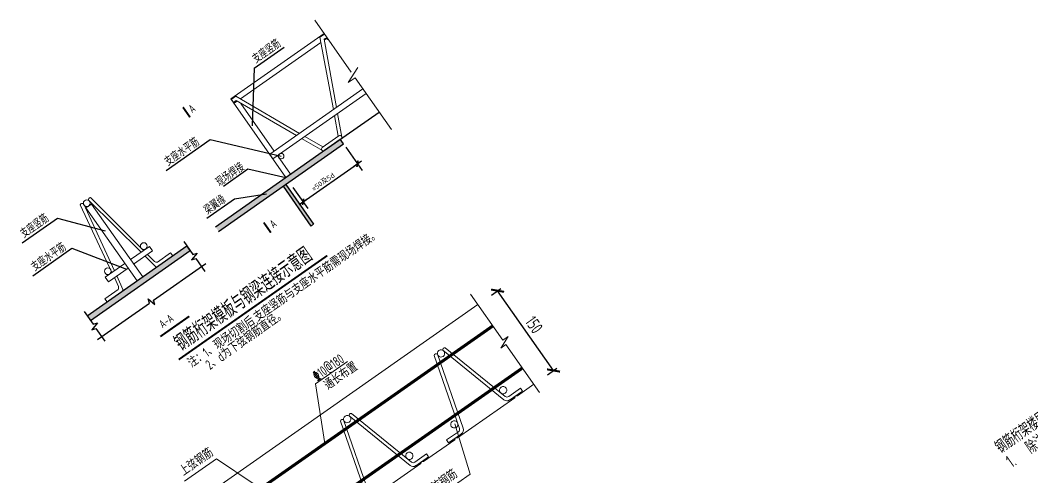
# Model space of a CAD drawing. Header units: millimetres. Extents: x 1089227 to 13101469, y 618865 to 10240562.
# Drawn here: x 2901288 to 2931932, y 4921778 to 4935627 of the extents above; entities that cross this region are included whole.
import ezdxf
from ezdxf.enums import TextEntityAlignment as Align

# ---------------------------------------------------------------- set-up
doc = ezdxf.new("R2010")
doc.units = ezdxf.units.MM
doc.header["$LTSCALE"] = 1000
doc.header["$PDMODE"] = 3
doc.header["$PDSIZE"] = 200
doc.linetypes.add('242527283031F$0$DASHED2', pattern=[0.375, 0.25, -0.125])
doc.layers.get('0').update_dxf_attribs({"linetype": 'CONTINUOUS'})
doc.layers.get('Defpoints').update_dxf_attribs({"linetype": 'CONTINUOUS'})
for name, color, linetype in [('242527283031F$0$0b-标字', 7, 'CONTINUOUS'), ('DIM', 3, 'CONTINUOUS'), ('EDGE', 3, 'CONTINUOUS'), ('LSM', 7, 'CONTINUOUS'), ('PUB_TEXT', 7, 'CONTINUOUS'), ('S-TRUSS', 4, 'CONTINUOUS'), ('TEXT', 7, 'CONTINUOUS'), ('THIN', 7, 'CONTINUOUS'), ('文字', 7, 'CONTINUOUS'), ('标注', 7, 'CONTINUOUS')]:
    doc.layers.add(name, color=color, linetype=linetype)
for name, color, linetype, lineweight in [('242527283031F$0$0b-楼承板', 36, 'CONTINUOUS', 13), ('I-steel', 2, 'CONTINUOUS', 0), ('lattice', 211, 'CONTINUOUS', 0), ('main-steel', 1, 'CONTINUOUS', 0), ('stnd', 7, 'CONTINUOUS', 0), ('极细', 6, 'CONTINUOUS', 0), ('楼承板', 7, 'CONTINUOUS', 13)]:
    doc.layers.add(name, color=color, linetype=linetype, lineweight=lineweight)
doc.styles.add('JG', font='jg.shx', dxfattribs={"width": 0.7, "bigfont": 'gbhzfs.shx'})
doc.styles.add('S-TEXT', font='tssdeng.shx', dxfattribs={"width": 0.7, "bigfont": 'tssdchn.shx'})
doc.styles.add('TSSD', font='tssdeng.shx', dxfattribs={"bigfont": 'hztxt.shx'})
doc.styles.add('TSSD_Rein', font='tssdeng.shx', dxfattribs={"width": 0.7, "bigfont": 'hztxt.shx'})
doc.dimstyles.new('Copy of NORMAl1', dxfattribs={"dimtxt": 300, "dimasz": 1, "dimexe": 250, "dimexo": 200, "dimgap": 100, "dimtad": 1, "dimdec": 0, "dimzin": 0, "dimdsep": 46, "dimtxsty": 'JG', "dimblk": '_DIMX', "dimcen": 0.09, "dimclrd": 3, "dimclre": 3, "dimadec": 4, "dimazin": 0, "dimtfac": 1, "dimtdec": 0, "dimtix": 1, "dimtmove": 2, "dimatfit": 3, "dimldrblk": '_DIMX', "dimfxl": 0, "dimtolj": 1, "dimtzin": 0, "dimarcsym": 0})
doc.dimstyles.new('S-150', dxfattribs={"dimscale": 100, "dimtxt": 3.75, "dimasz": 2, "dimexe": 1.25, "dimexo": 3, "dimgap": 1.25, "dimtad": 1, "dimdec": 0, "dimzin": 0, "dimdsep": 46, "dimtxsty": 'S-TEXT', "dimblk1": 'ARCHTICK', "dimblk2": 'ARCHTICK', "dimsah": 1, "dimcen": 0.09, "dimclrt": 7, "dimadec": 0, "dimazin": 0, "dimtfac": 1, "dimtdec": 0, "dimtix": 1, "dimtmove": 2, "dimatfit": 0, "dimfxl": 0, "dimtolj": 1, "dimtzin": 0, "dimarcsym": 0})

# ---------------------------------------------------------------- blocks, each defined once
blk = doc.blocks.new('_DIMX')
blk.add_line((-150, 0), (150, 0))
at = {"const_width": 50}
blk.add_lwpolyline([(-70, -70), (70, 70)], dxfattribs=at)
blk = doc.blocks.new('_ArchTick')
at = {"color": 0, "linetype": 'ByBlock', "const_width": 0.3}
blk.add_lwpolyline([(-0.71, -0.71), (0.71, 0.71)], dxfattribs=at)
blk = doc.blocks.new('*D2448')
at = {"layer": 'Defpoints', "color": 0, "transparency": 16777216}
for p in [(2915736, 4927440), (2915304, 4927137), (2916996, 4924721)]:
    blk.add_point(p, dxfattribs=at)
at = {"layer": 'DIM', "color": 0, "lineweight": -2, "transparency": 16777216}
for p, q in [((2915550, 4927309), (2915838, 4927511)), ((2917428, 4925024), (2915736, 4927440)), ((2917241, 4924893), (2917530, 4925096))]:
    blk.add_line(p, q, dxfattribs=at)
at = {"layer": 'DIM', "color": 0, "lineweight": -2, "transparency": 16777216, "xscale": 200, "yscale": 200, "zscale": 200}
for p, rotation in [((2915736, 4927440), 125.0053220874586), ((2917428, 4925024), 305.0053220874586)]:
    blk.add_blockref('_ArchTick', p, dxfattribs=dict(at, rotation=rotation))
at = {"layer": 'DIM', "color": 7, "transparency": 16777216, "insert": (2916838, 4926411), "char_height": 375, "attachment_point": 5, "rotation": 305.0053, "style": 'S-TEXT'}
blk.add_mtext('\\A1;150', dxfattribs=at)

msp = doc.modelspace()

# ---------------------------------------------------------------- hatches: boundary and pattern name
at = {"layer": 'I-steel'}
for points in [[(2907292.038, 4929234.515), (2907193.351, 4929375.426), (2910974.761, 4932023.72), (2911073.447, 4931882.81)], [(2909242.264, 4930600.348), (2909322.784, 4930656.74), (2910168.287, 4929449.475), (2910087.767, 4929393.083)], [(2903413.073, 4926538.62), (2903314.386, 4926679.53), (2906333.904, 4928794.238), (2906432.591, 4928653.327)]]:
    msp.add_hatch(color=256, dxfattribs=at).paths.add_polyline_path(points)

# ---------------------------------------------------------------- linework, layer by layer
at = {"layer": '242527283031F$0$0b-楼承板', "color": 0, "linetype": '242527283031F$0$DASHED2', "ltscale": 0.05, "const_width": 92.16}
for points in [[(2915591.657, 4926374.127), (2906905.145, 4920290.564)], [(2916486.587, 4925099.629), (2907798.505, 4919014.966)]]:
    msp.add_lwpolyline(points, dxfattribs=at)
at = {"layer": 'DIM', "ltscale": 1000, "const_width": 56.7}
msp.add_lwpolyline([(2910579.673, 4928502.796), (2906084.979, 4925354.956)], dxfattribs=at)
at = {"layer": 'EDGE'}
for p, q in [((2910485.931, 4931681.371), (2912150.925, 4932847.442)), ((2907193.351, 4929375.426), (2910974.761, 4932023.72)), ((2907292.038, 4929234.515), (2911073.447, 4931882.81)), ((2911073.447, 4931882.81), (2910974.761, 4932023.72)), ((2909242.264, 4930600.348), (2910087.767, 4929393.083)), ((2909322.784, 4930656.74), (2910168.287, 4929449.475)), ((2903314.386, 4926679.53), (2906333.904, 4928794.238)), ((2906432.591, 4928653.327), (2906333.904, 4928794.238)), ((2903413.073, 4926538.62), (2906432.591, 4928653.327))]:
    msp.add_line(p, q, dxfattribs=at)
at = {"layer": 'I-steel'}
msp.add_lwpolyline([(2909242.264, 4930600.348), (2909322.784, 4930656.74), (2910168.287, 4929449.475), (2910087.767, 4929393.083)], close=True, dxfattribs=at)
at = {"layer": 'lattice'}
for p, q in [((2910493.093, 4935210.26), (2910358.419, 4935115.941)), ((2910766.967, 4932922.138), (2910358.419, 4935115.941)), ((2910481.606, 4935050.616), (2910534.897, 4935087.84)), ((2910862.749, 4932989.219), (2910481.606, 4935050.616)), ((2910500.969, 4935033.557), (2910585.334, 4935092.642)), ((2910626.227, 4935020.163), (2910534.897, 4935087.84)), ((2907816.178, 4933329.294), (2907676.245, 4933231.293)), ((2909740.542, 4932203.286), (2907816.178, 4933329.294)), ((2907826.932, 4933195.447), (2907742.756, 4933136.325)), ((2909644.76, 4932136.206), (2907826.932, 4933195.447)), ((2910911.324, 4932114.31), (2910799.132, 4932742.141)), ((2911021.549, 4932091.876), (2910894.637, 4932809.027)), ((2910450.357, 4931791.473), (2909898.701, 4932111.527)), ((2910934.898, 4932130.82), (2910426.867, 4931775.022)), ((2910934.898, 4932130.82), (2910426.867, 4931775.022)), ((2910431.63, 4931681.45), (2909803.196, 4932044.641)), ((2910998.34, 4932040.234), (2910490.309, 4931684.436)), ((2910490.309, 4931684.436), (2910998.34, 4932040.234)), ((2905019.376, 4928657.699), (2903413.547, 4930258.576)), ((2904064.444, 4927988.916), (2903105.749, 4930043.011)), ((2904136.586, 4928039.441), (2903197.675, 4930076.176)), ((2904943.762, 4928604.743), (2903350.955, 4930183.526)), ((2905381.688, 4928171.244), (2905064.213, 4928485.352)), ((2905349.701, 4928328.392), (2905139.421, 4928538.023)), ((2905437.476, 4928301.444), (2905839.884, 4928583.269)), ((2905903.325, 4928492.683), (2905448.501, 4928174.149)), ((2905903.325, 4928492.683), (2905839.884, 4928583.269)), ((2904260.117, 4927569.668), (2904136.113, 4927835.36)), ((2904330.442, 4927618.92), (2904207.589, 4927885.419)), ((2904253.105, 4927471.974), (2903850.697, 4927190.15)), ((2904394.532, 4927479.893), (2904330.442, 4927618.92)), ((2903914.138, 4927099.564), (2903850.697, 4927190.15)), ((2903914.138, 4927099.564), (2904368.961, 4927418.098))]:
    msp.add_line(p, q, dxfattribs=at)
for centre, radius, start, end in [((2910966.619, 4932085.527), 55.296, 305.0053221, 125.0053221), ((2910458.588, 4931729.729), 55.296, 125.0053221, 305.0053221), ((2903421.941, 4930187.949), 71.124, 96.778109, 183.5596476), ((2903169.251, 4930010.979), 71.124, 66.4509965, 153.2325351), ((2905423.781, 4928413.26), 112.652, 228.8828995, 276.9826522), ((2905412.816, 4928225.104), 62.208, 239.9750832, 305.0053221), ((2904152.706, 4927523.068), 112.652, 333.027992, 21.1277446), ((2904333.276, 4927469.052), 62.208, 305.0053221, 10.0355609)]:
    msp.add_arc(centre, radius, start, end, dxfattribs=at)
at = {"layer": 'main-steel'}
for p, q in [((2907663.791, 4933249.075), (2910483.552, 4935223.884)), ((2907953.107, 4933249.172), (2910388.438, 4934954.746)), ((2910486.619, 4935023.507), (2910578.714, 4935088.005)), ((2911658.357, 4933546.42), (2908838.596, 4931571.612)), ((2911753.519, 4933410.542), (2908933.758, 4931435.733)), ((2909329.123, 4930871.205), (2907663.791, 4933249.075)), ((2909329.123, 4930871.205), (2907663.791, 4933249.075)), ((2907758.953, 4933113.197), (2907663.791, 4933249.075)), ((2907758.953, 4933113.197), (2907853.931, 4933179.715)), ((2908974.474, 4931666.774), (2907966.386, 4933106.189)), ((2908974.474, 4931666.774), (2907966.386, 4933106.189)), ((2908933.758, 4931435.733), (2908838.596, 4931571.612)), ((2909465.002, 4930966.367), (2909069.636, 4931530.895)), ((2909465.002, 4930966.367), (2909069.636, 4931530.895)), ((2903362.352, 4930004.146), (2903277.766, 4929944.906)), ((2903277.766, 4929944.906), (2904824.145, 4927736.884)), ((2903362.352, 4930004.146), (2903446.938, 4930063.385)), ((2903446.938, 4930063.385), (2904993.317, 4927855.363))]:
    msp.add_line(p, q, dxfattribs=at)
for points in [[(2904624.893, 4928381.424), (2905197.544, 4928782.478), (2905293.281, 4928645.779), (2904720.63, 4928244.725)], [(2904551.458, 4928126.246), (2903957.344, 4927710.161), (2903861.607, 4927846.86), (2904455.721, 4928262.945)]]:
    msp.add_lwpolyline(points, dxfattribs=at)
for centre in [(2903302.876, 4930089.07), (2905028.065, 4928789.873), (2903938.656, 4928029.486)]:
    msp.add_circle(centre, 103.68, dxfattribs=at)
at = {"layer": 'S-TRUSS', "const_width": 57.6}
for points in [[(2906212.57, 4932995.303), (2906427.689, 4932688.141)], [(2908657.817, 4929503.818), (2908872.936, 4929196.656)]]:
    msp.add_lwpolyline(points, dxfattribs=at)
at = {"layer": 'stnd'}
msp.add_circle((2909184.19, 4931514.939), 82.944, dxfattribs=at)
at = {"layer": 'TEXT', "color": 3}
for p, q in [((2908370.041, 4934179.172), (2909280.657, 4934816.919)), ((2908370.041, 4934179.172), (2908302.23, 4932431.108)), ((2905701.253, 4931078.816), (2907040.588, 4932016.813)), ((2907040.588, 4932016.813), (2909184.19, 4931514.939)), ((2907440.991, 4930607.327), (2908180.499, 4931125.239)), ((2908180.499, 4931125.239), (2909329.123, 4930871.205)), ((2907767.972, 4930216.528), (2908740.572, 4930375.456)), ((2906939.928, 4929636.611), (2907767.972, 4930216.528)), ((2902411.24, 4929636.085), (2903857.775, 4929247.154))]:
    msp.add_line(p, q, dxfattribs=at)
at = {"layer": 'TEXT'}
for p, q in [((2901348.073, 4928891.5), (2902411.24, 4929636.085)), ((2901668.494, 4927894.918), (2902851.976, 4928723.765)), ((2902851.976, 4928723.765), (2904500.139, 4928090.305))]:
    msp.add_line(p, q, dxfattribs=at)
at = {"layer": 'THIN'}
for points in [[(2906241.386, 4928926.342), (2906513.819, 4928537.344), (2906640.745, 4928577.012), (2906472.803, 4928375.009), (2906599.729, 4928414.676), (2906872.162, 4928025.679)], [(2903621.242, 4925960.236), (2905201.771, 4927067.153), (2905162.104, 4927194.079), (2905364.107, 4927026.137), (2905324.44, 4927153.063), (2906904.969, 4928259.98)], [(2903221.868, 4926811.635), (2903494.301, 4926422.637), (2903621.226, 4926462.304), (2903453.285, 4926260.302), (2903580.211, 4926299.969), (2903852.644, 4925910.971)]]:
    msp.add_lwpolyline(points, dxfattribs=at)
at = {"layer": '极细'}
for p, q in [((2910201.279, 4935626.932), (2911304.109, 4934052.239)), ((2911509.951, 4934196.4), (2911212.03, 4933738.564)), ((2911212.03, 4933738.564), (2911423.237, 4933886.482)), ((2911423.237, 4933886.482), (2912521.089, 4932318.898))]:
    msp.add_line(p, q, dxfattribs=at)
at = {"layer": '标注', "const_width": 57.6}
msp.add_lwpolyline([(2906403.696, 4926665.472), (2905527.287, 4926051.682)], dxfattribs=at)
at = {"layer": '楼承板'}
for p, q in [((2914919.657, 4927336.994), (2915897.811, 4925940.322)), ((2906452.013, 4920937.576), (2915140.095, 4927022.239)), ((2916052.82, 4926048.883), (2915828.471, 4925704.11)), ((2915897.811, 4925940.322), (2916052.82, 4926048.883)), ((2915923.129, 4924140.496), (2914082.626, 4925634.851)), ((2915966.394, 4924236.102), (2914146.867, 4925713.274)), ((2915828.471, 4925704.11), (2915985.983, 4925814.423)), ((2915985.983, 4925814.423), (2917006.304, 4924357.543)), ((2914584.459, 4923268.269), (2913818.274, 4925483.146)), ((2914689.095, 4923276.245), (2913913.934, 4925516.707)), ((2910219.837, 4924621.522), (2911189.685, 4925300.751)), ((2910219.837, 4924621.522), (2910511.187, 4922816.041)), ((2916426.562, 4924484.659), (2916072.726, 4924237.054)), ((2916484.716, 4924401.622), (2916095.967, 4924129.364)), ((2916335.766, 4924259.177), (2916831.865, 4924606.618)), ((2916484.716, 4924401.622), (2916426.562, 4924484.659)), ((2914519.643, 4922987.263), (2916252.628, 4924200.952)), ((2916276.281, 4924255.646), (2916252.628, 4924200.952)), ((2916276.281, 4924255.646), (2916335.766, 4924259.177)), ((2911746.105, 4921280.439), (2910979.92, 4923495.316)), ((2911850.741, 4921288.415), (2911075.579, 4923528.877)), ((2913084.775, 4922152.666), (2911244.272, 4923647.021)), ((2913128.04, 4922248.272), (2911308.512, 4923725.444)), ((2914900.973, 4921887.066), (2914442.301, 4923405.655)), ((2913497.411, 4922271.348), (2914436.505, 4922929.038)), ((2914193.569, 4922920.792), (2914547.215, 4923168.668)), ((2914251.724, 4922837.755), (2914193.569, 4922920.792)), ((2914251.724, 4922837.755), (2914640.473, 4923110.014)), ((2914460.159, 4922983.731), (2914436.505, 4922929.038)), ((2914460.159, 4922983.731), (2914519.643, 4922987.263)), ((2906264.234, 4921670.902), (2907232.341, 4922348.912)), ((2907232.341, 4922348.912), (2908363.972, 4921579.022)), ((2913588.207, 4922496.829), (2913234.372, 4922249.224)), ((2913646.362, 4922413.792), (2913257.613, 4922141.534)), ((2913437.927, 4922267.816), (2913414.274, 4922213.122)), ((2913437.927, 4922267.816), (2913497.411, 4922271.348)), ((2913646.362, 4922413.792), (2913588.207, 4922496.829)), ((2913414.274, 4922213.122), (2911681.548, 4920999.615)), ((2913651.023, 4921011.669), (2914900.973, 4921887.066))]:
    msp.add_line(p, q, dxfattribs=at)
for centre, major_axis, ratio, start_param, end_param in [((2914022.146, 4925541.702), (-92.995, -59.855), 0.999999999, 3.180663586, 9.463848893), ((2914133.223, 4925658.927), (9.725, 55.183), 1, 6.211668466, 8.472564797), ((2913874.011, 4925477.389), (-55.183, 9.725), 1, 4.093805818, 6.354702148), ((2911035.657, 4923489.559), (-55.183, 9.725), 1, 4.093805818, 6.354702148), ((2911183.792, 4923553.872), (-90.845, -63.069), 0.999999999, 3.145694459, 9.428879766), ((2911294.869, 4923671.097), (9.725, 55.183), 1, 6.211668466, 8.472564797), ((2914424.307, 4923393.053), (-92.995, -59.855), 0.999999999, 3.180663586, 9.463848893), ((2914490.205, 4923246.749), (-95.212, 16.779), 1, 2.375900479, 3.540505541), ((2914557.044, 4923224.643), (-139.623, 24.606), 1, 2.338005386, 3.68856247), ((2913065.52, 4922441.432), (-90.845, -63.069), 0.999999999, 3.145694459, 9.428879766), ((2913178.41, 4922259.121), (-139.623, 24.606), 1, 1.02382651, 2.374383594), ((2913180.483, 4922329.491), (-95.212, 16.779), 1, 1.171883439, 2.336488502)]:
    msp.add_ellipse(centre, major_axis=major_axis, ratio=ratio, start_param=start_param, end_param=end_param, dxfattribs=at)
at = {"layer": '楼承板', "extrusion": (0, 0, -1)}
for centre, major_axis, ratio, start_param, end_param in [((2915903.875, 4924429.262), (88.039, 66.931), 0.999999999, 3.180663586, 9.463848893), ((2916016.764, 4924246.951), (24.606, 139.623), 1, 2.338005386, 3.68856247), ((2916018.837, 4924317.321), (16.779, 95.212), 1, 2.375900479, 3.540505541)]:
    msp.add_ellipse(centre, major_axis=major_axis, ratio=ratio, start_param=start_param, end_param=end_param, dxfattribs=at)

# ---------------------------------------------------------------- texts
at = {"layer": '242527283031F$0$0b-标字', "style": 'TSSD', "width": 0.7}
msp.add_text('钢筋桁架模板与钢梁连接示意图', height=500, rotation=35.0053221, dxfattribs=at).set_placement((2906170.036, 4925580.194))
at = {"layer": 'LSM', "color": 7, "style": 'TSSD', "width": 0.7}
for s, p in [('注：1、现场切割后,支座竖筋与支座水平筋需现场焊接。', (2906485.631, 4925090.587)), ('2、d为下弦钢筋直径。', (2907030.616, 4925036.287))]:
    msp.add_text(s, height=300, rotation=35.0053221, dxfattribs=at).set_placement(p)
at = {"layer": 'PUB_TEXT', "style": 'TSSD_Rein', "width": 0.7}
for s, p in [('1.   除注明外，钢筋桁架楼承板均为连续双向钢筋混泥土楼板，楼板混凝土强度等级为C30，', (2931296.953, 4922062.562)), ('钢筋桁架楼层板说明:', (2930967.908, 4922485.912))]:
    msp.add_text(s, height=400, rotation=35.0053221, dxfattribs=at).set_placement(p)
at = {"layer": '文字', "style": 'TSSD', "width": 0.7}
for s, height, p in [('支座竖筋', 250, (2908431.155, 4934309.849)), ('A', 250, (2906488.5, 4932807.043)), ('支座水平筋', 250, (2905771.685, 4931198.458)), ('现场焊接', 250, (2907326.771, 4930576.643)), ('梁翼缘', 250, (2906961.894, 4929727.154)), ('支座竖筋', 250, (2901409.187, 4929022.177)), ('A', 250, (2908942.548, 4929321.722)), ('支座水平筋', 250, (2901738.925, 4928014.56)), ('%%13210@180', 300, (2910265.754, 4924697.253)), ('通长布置', 300, (2910608.961, 4924415.986)), ('上弦钢筋', 300, (2906236.778, 4921814.715)), ('下弦钢筋', 300, (2913626.453, 4921167.163))]:
    msp.add_text(s, height=height, rotation=35.0053221, dxfattribs=at).set_placement(p)
msp.add_text('A-A', height=250, rotation=35.0053221, dxfattribs=at).set_placement((2905637.904, 4926233.011), align=Align.BOTTOM_LEFT)

# ---------------------------------------------------------------- dimensions: what is measured, and where the dimension line sits
at = {"layer": 'DIM'}
dim = msp.add_linear_dim(base=(2915736.057, 4927439.618), p1=(2916995.684, 4924721.349), p2=(2915303.915, 4927136.969), angle=125.0053221, text='150', dimstyle='S-150', dxfattribs=at)
dim.commit()
dim.dimension.update_dxf_attribs({"geometry": '*D2448', "text_midpoint": (2916837.91, 4926411.075)})
at = {"layer": 'TEXT'}
msp.add_linear_dim(base=(2911494.355, 4931281.809), p1=(2909427.002, 4930731.447), p2=(2911024.104, 4931953.265), angle=35.0053221, location=(2910454.815, 4930731.802), text='≥50及5d', dimstyle='Copy of NORMAl1', override={"dimtxt": 150, "dimgap": 50, "dimtxsty": 'TSSD'}, dxfattribs=at).render()

doc.saveas('drawing.dxf')
